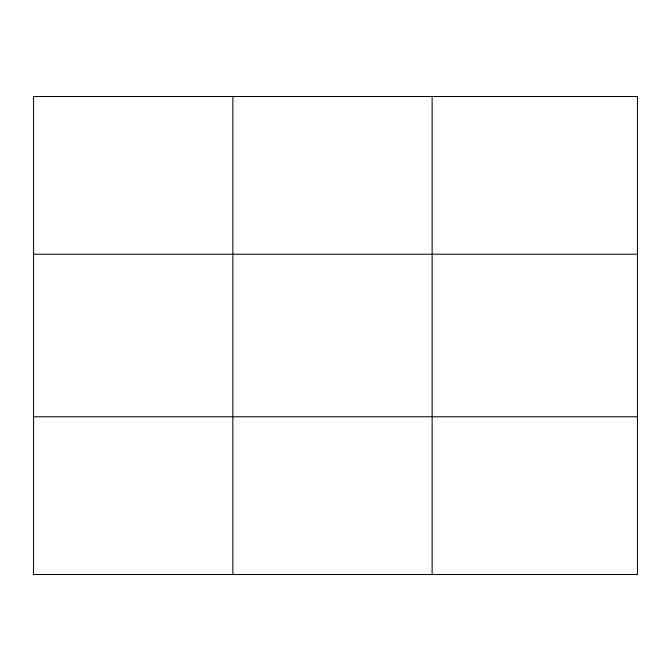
<?xml version="1.0" encoding="UTF-8"?>
<svg xmlns="http://www.w3.org/2000/svg" width="671" height="671" viewBox="0 0 671 671"><rect width="100%" height="100%" fill="white"/><g stroke="black" fill="none" stroke-linecap="round" stroke-linejoin="round"><path stroke-width="1.01" d="M232.837 96.498L232.837 574.502M432.124 96.498L432.124 574.502M33.55 254.242L637.45 254.242M33.55 416.758L637.45 416.758M637.45 521.921L637.45 574.502L33.55 574.502L33.55 96.498L637.45 96.498L637.45 521.921"/></g></svg>
